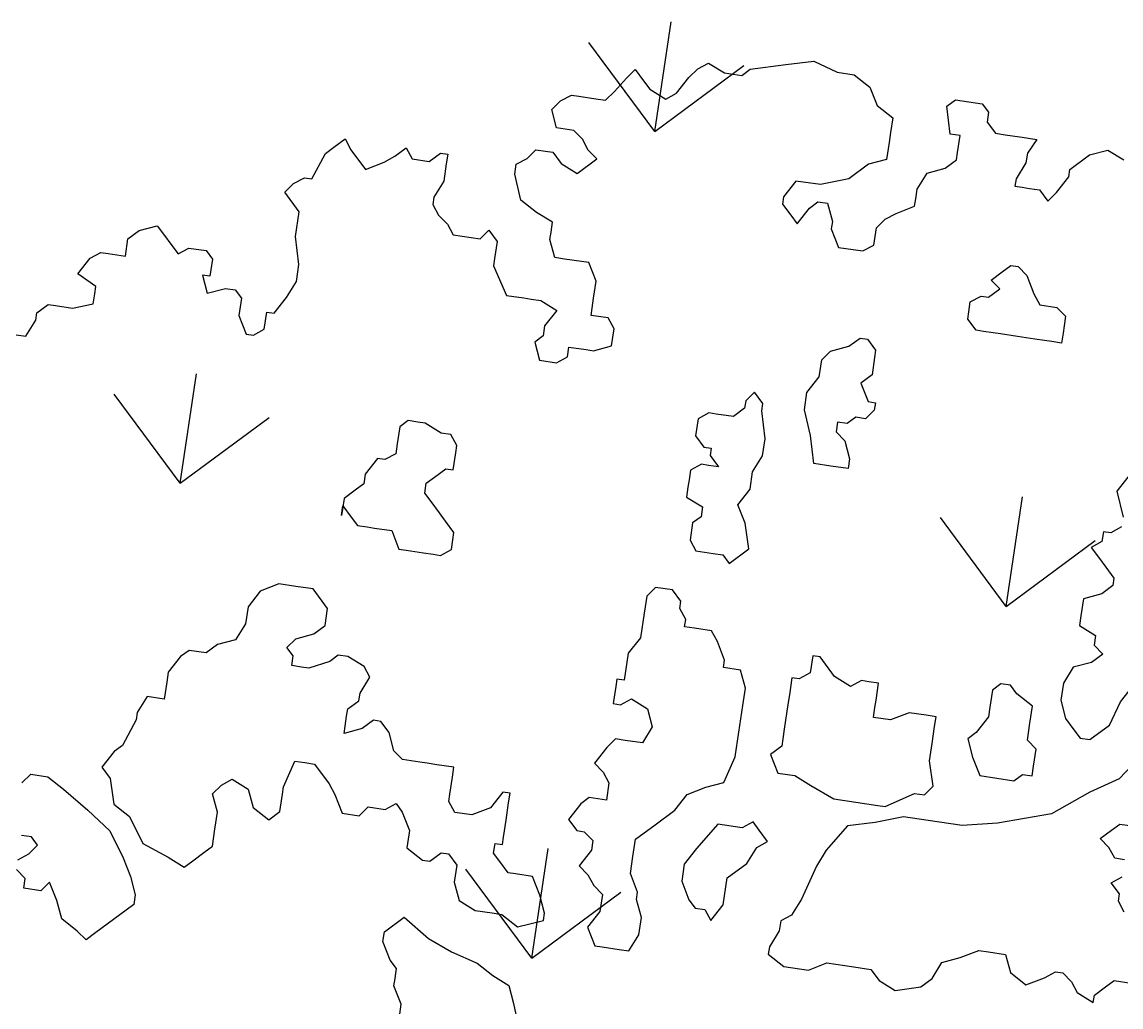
# Model space of a CAD drawing. Header units: millimetres. Extents: x 338 to 506, y 179 to 335.
# Drawn here: x 371.471 to 375.252, y 247.422 to 250.809 of the extents above; entities that cross this region are included whole.
import ezdxf

# ---------------------------------------------------------------- set-up
doc = ezdxf.new("R2010")
doc.units = ezdxf.units.MM
for name, color, linetype in [('ANDEN', 251, 'Continuous'), ('ARBOL-TOP', 3, 'Continuous'), ('MUROS', 32, 'Continuous')]:
    doc.layers.add(name, color=color, linetype=linetype)

# ---------------------------------------------------------------- blocks, each defined once
blk = doc.blocks.new('*X963')
at = {"color": 0}
for p, q in [((63.6497, 123.4541), (63.9191, 123.7235)), ((63.6497, 123.4541), (63.9191, 123.1847)), ((63.6497, 123.4541), (64.0307, 123.4541)), ((62.2128, 122.0172), (62.4822, 122.2867)), ((65.0865, 122.0172), (65.3559, 122.2867)), ((62.2128, 122.0172), (62.4822, 121.7478)), ((62.2128, 122.0172), (62.5938, 122.0172)), ((65.0865, 122.0172), (65.3559, 121.7478)), ((65.0865, 122.0172), (65.4675, 122.0172)), ((63.6497, 120.5804), (63.9191, 120.8498)), ((63.6497, 120.5804), (63.9191, 120.311)), ((63.6497, 120.5804), (64.0307, 120.5804))]:
    blk.add_line(p, q, dxfattribs=at)
blk = doc.blocks.new('ARBOLITO')
at = {"linetype": 'ByBlock'}
for points in [[(461.87851, 69.47893), (461.88682, 69.47893), (461.89306, 69.49347), (461.89306, 69.49971), (461.90137, 69.50802), (461.9076, 69.50802), (461.92215, 69.50802), (461.93877, 69.51425), (461.93877, 69.52256), (461.93877, 69.5288), (461.92215, 69.53711), (461.93046, 69.55165), (461.93877, 69.55789), (461.945, 69.55789), (461.95955, 69.55789), (461.95955, 69.57243), (461.96786, 69.58074), (461.98241, 69.58698), (461.98864, 69.58074), (461.99695, 69.57243), (462.00318, 69.5662), (462.0115, 69.57243), (462.02604, 69.57243), (462.03228, 69.5662), (462.03228, 69.55165), (462.02604, 69.55165), (462.03228, 69.53711), (462.04682, 69.54334), (462.05513, 69.54334), (462.06137, 69.53711), (462.06137, 69.52256), (462.06968, 69.50802), (462.07591, 69.50802), (462.08422, 69.51425), (462.08422, 69.5288), (462.09046, 69.5288), (462.09877, 69.54334), (462.105, 69.55789), (462.105, 69.5662), (462.105, 69.57243), (462.09877, 69.59529), (462.09877, 69.61607), (462.08422, 69.63061), (462.09046, 69.63893), (462.09877, 69.64516), (462.105, 69.64516), (462.11331, 69.66802), (462.11955, 69.67425), (462.12786, 69.68256), (462.13409, 69.67425), (462.14864, 69.6597), (462.16318, 69.66802), (462.17149, 69.67425), (462.17981, 69.68256), (462.18604, 69.67425), (462.20058, 69.67425), (462.2089, 69.68256), (462.21513, 69.68256), (462.21513, 69.67425), (462.21513, 69.6597), (462.2089, 69.64516), (462.2089, 69.63893), (462.21513, 69.63061), (462.22344, 69.62438), (462.22968, 69.61607), (462.25253, 69.61607), (462.25877, 69.62438), (462.26708, 69.61607), (462.26708, 69.60152), (462.26708, 69.59529), (462.28162, 69.57243), (462.29617, 69.57243), (462.3024, 69.57243), (462.31071, 69.57243), (462.32526, 69.5662), (462.31695, 69.55165), (462.31695, 69.54334), (462.31071, 69.53711), (462.31695, 69.52256), (462.33149, 69.52256), (462.3398, 69.5288), (462.3398, 69.53711), (462.35435, 69.53711), (462.36058, 69.53711), (462.37513, 69.54334), (462.37513, 69.55789), (462.36889, 69.5662), (462.35435, 69.5662), (462.35435, 69.57243), (462.35435, 69.58074), (462.35435, 69.59529), (462.34604, 69.60983), (462.3398, 69.60983), (462.32526, 69.60983), (462.31695, 69.60983), (462.31071, 69.62438), (462.31071, 69.63061), (462.31071, 69.63893), (462.29617, 69.64516), (462.28162, 69.65347), (462.27331, 69.67425), (462.27331, 69.68256), (462.28162, 69.68879), (462.28786, 69.69711), (462.3024, 69.69711), (462.31071, 69.68879), (462.32526, 69.68256), (462.3398, 69.69711), (462.33149, 69.70334), (462.32526, 69.71165), (462.31695, 69.71789), (462.3024, 69.71789), (462.29617, 69.73243), (462.3024, 69.74074), (462.31071, 69.74698), (462.31695, 69.74698), (462.33149, 69.74698), (462.3398, 69.74698), (462.34604, 69.75529), (462.35435, 69.76775), (462.36058, 69.77607), (462.36889, 69.76775), (462.37513, 69.76152), (462.38967, 69.75529), (462.39798, 69.76152), (462.4063, 69.77607), (462.41253, 69.78438), (462.42084, 69.79061), (462.43539, 69.78438), (462.44993, 69.78438), (462.45617, 69.79061), (462.48526, 69.79892), (462.50811, 69.80516), (462.52889, 69.79892), (462.54344, 69.79892), (462.55798, 69.79061), (462.56629, 69.77607), (462.58084, 69.76775), (462.58084, 69.75529), (462.58084, 69.74698), (462.58084, 69.73243), (462.56629, 69.7262), (462.55175, 69.71165), (462.52889, 69.70334), (462.51435, 69.70334), (462.50811, 69.70334), (462.4998, 69.68879), (462.4998, 69.68256), (462.50811, 69.67425), (462.51435, 69.66802), (462.52266, 69.68256), (462.52889, 69.68879), (462.5372, 69.68879), (462.54344, 69.67425), (462.54344, 69.66802), (462.55175, 69.65347), (462.55798, 69.65347), (462.57253, 69.65347), (462.58084, 69.6597), (462.58084, 69.67425), (462.58707, 69.68256), (462.59538, 69.68879), (462.60993, 69.69711), (462.60993, 69.70334), (462.60993, 69.71165), (462.61616, 69.7262), (462.63071, 69.73243), (462.63902, 69.74074), (462.63902, 69.74698), (462.63902, 69.76152), (462.63071, 69.76152), (462.62447, 69.78438), (462.63071, 69.79061), (462.65357, 69.79061), (462.6598, 69.78438), (462.6598, 69.77607), (462.66811, 69.76775), (462.67642, 69.76775), (462.69097, 69.76775), (462.70343, 69.76775), (462.6972, 69.75529), (462.6972, 69.74698), (462.69097, 69.73243), (462.69097, 69.7262), (462.6972, 69.7262), (462.70343, 69.7262), (462.71175, 69.7262), (462.72006, 69.71789), (462.72629, 69.7262), (462.7346, 69.74074), (462.7346, 69.74698), (462.74915, 69.76152), (462.76369, 69.76775), (462.77824, 69.76152)], [(461.87851, 69.47893), (461.88682, 69.47893), (461.89306, 69.49347), (461.89306, 69.49971), (461.90137, 69.50802), (461.9076, 69.50802), (461.92215, 69.50802), (461.93877, 69.51425), (461.93877, 69.52256), (461.93877, 69.5288), (461.92215, 69.53711), (461.93046, 69.55165), (461.93877, 69.55789), (461.945, 69.55789), (461.95955, 69.55789), (461.95955, 69.57243), (461.96786, 69.58074), (461.98241, 69.58698), (461.98864, 69.58074), (461.99695, 69.57243), (462.00318, 69.5662), (462.0115, 69.57243), (462.02604, 69.57243), (462.03228, 69.5662), (462.03228, 69.55165), (462.02604, 69.55165), (462.03228, 69.53711), (462.04682, 69.54334), (462.05513, 69.54334), (462.06137, 69.53711), (462.06137, 69.52256), (462.06968, 69.50802), (462.07591, 69.50802), (462.08422, 69.51425), (462.08422, 69.5288), (462.09046, 69.5288), (462.09877, 69.54334), (462.105, 69.55789), (462.105, 69.5662), (462.105, 69.57243), (462.09877, 69.59529), (462.09877, 69.61607), (462.08422, 69.63061), (462.09046, 69.63893), (462.09877, 69.64516), (462.105, 69.64516), (462.11331, 69.66802), (462.11955, 69.67425), (462.12786, 69.68256), (462.13409, 69.67425), (462.14864, 69.6597), (462.16318, 69.66802), (462.17149, 69.67425), (462.17981, 69.68256), (462.18604, 69.67425), (462.20058, 69.67425), (462.2089, 69.68256), (462.21513, 69.68256), (462.21513, 69.67425), (462.21513, 69.6597), (462.2089, 69.64516), (462.2089, 69.63893), (462.21513, 69.63061), (462.22344, 69.62438), (462.22968, 69.61607), (462.25253, 69.61607), (462.25877, 69.62438), (462.26708, 69.61607), (462.26708, 69.60152), (462.26708, 69.59529), (462.28162, 69.57243), (462.29617, 69.57243), (462.3024, 69.57243), (462.31071, 69.57243), (462.32526, 69.5662), (462.31695, 69.55165), (462.31695, 69.54334), (462.31071, 69.53711), (462.31695, 69.52256), (462.33149, 69.52256), (462.3398, 69.5288), (462.3398, 69.53711), (462.35435, 69.53711), (462.36058, 69.53711), (462.37513, 69.54334), (462.37513, 69.55789), (462.36889, 69.5662), (462.35435, 69.5662), (462.35435, 69.57243), (462.35435, 69.58074), (462.35435, 69.59529), (462.34604, 69.60983), (462.3398, 69.60983), (462.32526, 69.60983), (462.31695, 69.60983), (462.31071, 69.62438), (462.31071, 69.63061), (462.31071, 69.63893), (462.29617, 69.64516), (462.28162, 69.65347), (462.27331, 69.67425), (462.27331, 69.68256), (462.28162, 69.68879), (462.28786, 69.69711), (462.3024, 69.69711), (462.31071, 69.68879), (462.32526, 69.68256), (462.3398, 69.69711), (462.33149, 69.70334), (462.32526, 69.71165), (462.31695, 69.71789), (462.3024, 69.71789), (462.29617, 69.73243), (462.3024, 69.74074), (462.31071, 69.74698), (462.31695, 69.74698), (462.33149, 69.74698), (462.3398, 69.74698), (462.34604, 69.75529), (462.35435, 69.76775), (462.36058, 69.77607), (462.36889, 69.76775), (462.37513, 69.76152), (462.38967, 69.75529), (462.39798, 69.76152), (462.4063, 69.77607), (462.41253, 69.78438), (462.42084, 69.79061), (462.43539, 69.78438), (462.44993, 69.78438), (462.45617, 69.79061), (462.48526, 69.79892), (462.50811, 69.80516), (462.52889, 69.79892), (462.54344, 69.79892), (462.55798, 69.79061), (462.56629, 69.77607), (462.58084, 69.76775), (462.58084, 69.75529), (462.58084, 69.74698), (462.58084, 69.73243), (462.56629, 69.7262), (462.55175, 69.71165), (462.52889, 69.70334), (462.51435, 69.70334), (462.50811, 69.70334), (462.4998, 69.68879), (462.4998, 69.68256), (462.50811, 69.67425), (462.51435, 69.66802), (462.52266, 69.68256), (462.52889, 69.68879), (462.5372, 69.68879), (462.54344, 69.67425), (462.54344, 69.66802), (462.55175, 69.65347), (462.55798, 69.65347), (462.57253, 69.65347), (462.58084, 69.6597), (462.58084, 69.67425), (462.58707, 69.68256), (462.59538, 69.68879), (462.60993, 69.69711), (462.60993, 69.70334), (462.60993, 69.71165), (462.61616, 69.7262), (462.63071, 69.73243), (462.63902, 69.74074), (462.63902, 69.74698), (462.63902, 69.76152), (462.63071, 69.76152), (462.62447, 69.78438), (462.63071, 69.79061), (462.65357, 69.79061), (462.6598, 69.78438), (462.6598, 69.77607), (462.66811, 69.76775), (462.67642, 69.76775), (462.69097, 69.76775), (462.70343, 69.76775), (462.6972, 69.75529), (462.6972, 69.74698), (462.69097, 69.73243), (462.69097, 69.7262), (462.6972, 69.7262), (462.70343, 69.7262), (462.71175, 69.7262), (462.72006, 69.71789), (462.72629, 69.7262), (462.7346, 69.74074), (462.7346, 69.74698), (462.74915, 69.76152), (462.76369, 69.76775), (462.77824, 69.76152)], [(462.71175, 69.60152), (462.6972, 69.60152), (462.69097, 69.60152), (462.68266, 69.60152), (462.67642, 69.60152), (462.66811, 69.60983), (462.66811, 69.61607), (462.66811, 69.62438), (462.67642, 69.63061), (462.68266, 69.63061), (462.69097, 69.63893), (462.68266, 69.64516), (462.69097, 69.65347), (462.6972, 69.6597), (462.70343, 69.6597), (462.71175, 69.65347), (462.72006, 69.63893), (462.72629, 69.63061), (462.74084, 69.63061), (462.74915, 69.62438), (462.74915, 69.61607), (462.74915, 69.60983), (462.74915, 69.60152), (462.74084, 69.60152), (462.7346, 69.60152), (462.72629, 69.60152), (462.71175, 69.60152), (462.71175, 69.60152)], [(462.71175, 69.60152), (462.6972, 69.60152), (462.69097, 69.60152), (462.68266, 69.60152), (462.67642, 69.60152), (462.66811, 69.60983), (462.66811, 69.61607), (462.66811, 69.62438), (462.67642, 69.63061), (462.68266, 69.63061), (462.69097, 69.63893), (462.68266, 69.64516), (462.69097, 69.65347), (462.6972, 69.6597), (462.70343, 69.6597), (462.71175, 69.65347), (462.72006, 69.63893), (462.72629, 69.63061), (462.74084, 69.63061), (462.74915, 69.62438), (462.74915, 69.61607), (462.74915, 69.60983), (462.74915, 69.60152), (462.74084, 69.60152), (462.7346, 69.60152), (462.72629, 69.60152), (462.71175, 69.60152)], [(462.57253, 69.50802), (462.57253, 69.49971), (462.58084, 69.49347), (462.58707, 69.47893), (462.58707, 69.47062), (462.57253, 69.47062), (462.55798, 69.47062), (462.55175, 69.49347), (462.54344, 69.51425), (462.54344, 69.5288), (462.55175, 69.54334), (462.55175, 69.55789), (462.55798, 69.5662), (462.57253, 69.57243), (462.58084, 69.58074), (462.58707, 69.58074), (462.59538, 69.57243), (462.59538, 69.5662), (462.59538, 69.55165), (462.58707, 69.54334), (462.59538, 69.5288), (462.60162, 69.5288), (462.60162, 69.52256), (462.59538, 69.51425), (462.58707, 69.51425), (462.58084, 69.50802), (462.57253, 69.50802), (462.57253, 69.50802)], [(462.57253, 69.50802), (462.57253, 69.49971), (462.58084, 69.49347), (462.58707, 69.47893), (462.58707, 69.47062), (462.57253, 69.47062), (462.55798, 69.47062), (462.55175, 69.49347), (462.54344, 69.51425), (462.54344, 69.5288), (462.55175, 69.54334), (462.55175, 69.55789), (462.55798, 69.5662), (462.57253, 69.57243), (462.58084, 69.58074), (462.58707, 69.58074), (462.59538, 69.57243), (462.59538, 69.5662), (462.59538, 69.55165), (462.58707, 69.54334), (462.59538, 69.5288), (462.60162, 69.5288), (462.60162, 69.52256), (462.59538, 69.51425), (462.58707, 69.51425), (462.58084, 69.50802), (462.57253, 69.50802)], [(462.51435, 69.39166), (462.50811, 69.41244), (462.4998, 69.42698), (462.50811, 69.44153), (462.50811, 69.45607), (462.51435, 69.47062), (462.51435, 69.48516), (462.50811, 69.50802), (462.50811, 69.51425), (462.4998, 69.52256), (462.49357, 69.51425), (462.49357, 69.50802), (462.48526, 69.49971), (462.47071, 69.49971), (462.46448, 69.49971), (462.45617, 69.49347), (462.45617, 69.47893), (462.46448, 69.47062), (462.47071, 69.47062), (462.47071, 69.46438), (462.47902, 69.45607), (462.47071, 69.45607), (462.46448, 69.45607), (462.45617, 69.44984), (462.45617, 69.44153), (462.45617, 69.43529), (462.45617, 69.42698), (462.47071, 69.42075), (462.47071, 69.41244), (462.46448, 69.4062), (462.46448, 69.39166), (462.47071, 69.38334), (462.48526, 69.38334), (462.49357, 69.38334), (462.4998, 69.37711), (462.51435, 69.39166), (462.51435, 69.39166)], [(462.51435, 69.39166), (462.50811, 69.41244), (462.4998, 69.42698), (462.50811, 69.44153), (462.50811, 69.45607), (462.51435, 69.47062), (462.51435, 69.48516), (462.50811, 69.50802), (462.50811, 69.51425), (462.4998, 69.52256), (462.49357, 69.51425), (462.49357, 69.50802), (462.48526, 69.49971), (462.47071, 69.49971), (462.46448, 69.49971), (462.45617, 69.49347), (462.45617, 69.47893), (462.46448, 69.47062), (462.47071, 69.47062), (462.47071, 69.46438), (462.47902, 69.45607), (462.47071, 69.45607), (462.46448, 69.45607), (462.45617, 69.44984), (462.45617, 69.44153), (462.45617, 69.43529), (462.45617, 69.42698), (462.47071, 69.42075), (462.47071, 69.41244), (462.46448, 69.4062), (462.46448, 69.39166), (462.47071, 69.38334), (462.48526, 69.38334), (462.49357, 69.38334), (462.4998, 69.37711), (462.51435, 69.39166)], [(462.82187, 69.27529), (462.83642, 69.28984), (462.84265, 69.31062), (462.85097, 69.32516)], [(462.82187, 69.49971), (462.81356, 69.48516), (462.82187, 69.46438)], [(462.82187, 69.45607), (462.81356, 69.44984), (462.80733, 69.44984), (462.80733, 69.44153), (462.79902, 69.43529), (462.80733, 69.42698), (462.81356, 69.42075), (462.82187, 69.41244), (462.82187, 69.4062), (462.81356, 69.39789), (462.79902, 69.39166), (462.79902, 69.37711), (462.79902, 69.3688), (462.81356, 69.36257), (462.81356, 69.35425), (462.82187, 69.34802), (462.81356, 69.33971), (462.79902, 69.33348), (462.79278, 69.31893), (462.79278, 69.30438), (462.79902, 69.28984), (462.80733, 69.28153), (462.81356, 69.27529), (462.82187, 69.27529), (462.82187, 69.27529)], [(462.82187, 69.27529), (462.83642, 69.28984), (462.84265, 69.31062), (462.85097, 69.32516)], [(462.82187, 69.49971), (462.81356, 69.48516), (462.82187, 69.46438)], [(462.82187, 69.45607), (462.81356, 69.44984), (462.80733, 69.44984), (462.80733, 69.44153), (462.79902, 69.43529), (462.80733, 69.42698), (462.81356, 69.42075), (462.82187, 69.41244), (462.82187, 69.4062), (462.81356, 69.39789), (462.79902, 69.39166), (462.79902, 69.37711), (462.79902, 69.3688), (462.81356, 69.36257), (462.81356, 69.35425), (462.82187, 69.34802), (462.81356, 69.33971), (462.79902, 69.33348), (462.79278, 69.31893), (462.79278, 69.30438), (462.79902, 69.28984), (462.80733, 69.28153), (462.81356, 69.27529), (462.82187, 69.27529)], [(462.17149, 69.37711), (462.17981, 69.3688), (462.18604, 69.36257), (462.19435, 69.36257), (462.20058, 69.36257), (462.21513, 69.36257), (462.22344, 69.34802), (462.22968, 69.34802), (462.24422, 69.34802), (462.25253, 69.34802), (462.25877, 69.34802), (462.26708, 69.35425), (462.26708, 69.36257), (462.26708, 69.3688), (462.25877, 69.37711), (462.25253, 69.38334), (462.24422, 69.39166), (462.23799, 69.39789), (462.23799, 69.4062), (462.24422, 69.41244), (462.25253, 69.42075), (462.25877, 69.42075), (462.25877, 69.43529), (462.25877, 69.44153), (462.25253, 69.44984), (462.24422, 69.44984), (462.22968, 69.45607), (462.22344, 69.45607), (462.21513, 69.45607), (462.2089, 69.44984), (462.2089, 69.43529), (462.2089, 69.42698), (462.20058, 69.42075), (462.19435, 69.42075), (462.18604, 69.4062), (462.18604, 69.39789), (462.17981, 69.39166), (462.17149, 69.38334), (462.17149, 69.3688), (462.17149, 69.37711), (462.17149, 69.37711)], [(462.17149, 69.37711), (462.17981, 69.3688), (462.18604, 69.36257), (462.19435, 69.36257), (462.20058, 69.36257), (462.21513, 69.36257), (462.22344, 69.34802), (462.22968, 69.34802), (462.24422, 69.34802), (462.25253, 69.34802), (462.25877, 69.34802), (462.26708, 69.35425), (462.26708, 69.36257), (462.26708, 69.3688), (462.25877, 69.37711), (462.25253, 69.38334), (462.24422, 69.39166), (462.23799, 69.39789), (462.23799, 69.4062), (462.24422, 69.41244), (462.25253, 69.42075), (462.25877, 69.42075), (462.25877, 69.43529), (462.25877, 69.44153), (462.25253, 69.44984), (462.24422, 69.44984), (462.22968, 69.45607), (462.22344, 69.45607), (462.21513, 69.45607), (462.2089, 69.44984), (462.2089, 69.43529), (462.2089, 69.42698), (462.20058, 69.42075), (462.19435, 69.42075), (462.18604, 69.4062), (462.18604, 69.39789), (462.17981, 69.39166), (462.17149, 69.38334), (462.17149, 69.3688), (462.17149, 69.37711)], [(462.58084, 69.05712), (462.59538, 69.0488), (462.61616, 69.0488), (462.63071, 69.05712), (462.65357, 69.05712), (462.66811, 69.05712), (462.67642, 69.0488), (462.69097, 69.04257), (462.71175, 69.0488), (462.72006, 69.05712), (462.72629, 69.07166), (462.74084, 69.07789), (462.75538, 69.08621), (462.76369, 69.08621), (462.77824, 69.08621), (462.78447, 69.07166), (462.79902, 69.06335), (462.81356, 69.07166), (462.82187, 69.07789), (462.82811, 69.07789), (462.83642, 69.07166), (462.84265, 69.06335), (462.8572, 69.05712), (462.8572, 69.06335), (462.86551, 69.07166), (462.87174, 69.07789), (462.88629, 69.07789)], [(462.87174, 69.13608), (462.86551, 69.14439), (462.86551, 69.15062), (462.8572, 69.15893), (462.86551, 69.16517)], [(462.86551, 69.17971), (462.8572, 69.17971), (462.85097, 69.18802), (462.84265, 69.19426), (462.85097, 69.20257), (462.8572, 69.2088), (462.87174, 69.2088)], [(462.86551, 69.26698), (462.85097, 69.2462), (462.82811, 69.23166), (462.79902, 69.2088), (462.75538, 69.19426), (462.72629, 69.18802), (462.6972, 69.18802), (462.67642, 69.18802), (462.65357, 69.17971), (462.63071, 69.17348), (462.61616, 69.15062), (462.60993, 69.13608), (462.60162, 69.10698), (462.59538, 69.09244), (462.58707, 69.08621), (462.58707, 69.07789), (462.58084, 69.06335), (462.58084, 69.05712), (462.58084, 69.05712)], [(462.58084, 69.05712), (462.59538, 69.0488), (462.61616, 69.0488), (462.63071, 69.05712), (462.65357, 69.05712), (462.66811, 69.05712), (462.67642, 69.0488), (462.69097, 69.04257), (462.71175, 69.0488), (462.72006, 69.05712), (462.72629, 69.07166), (462.74084, 69.07789), (462.75538, 69.08621), (462.76369, 69.08621), (462.77824, 69.08621), (462.78447, 69.07166), (462.79902, 69.06335), (462.81356, 69.07166), (462.82187, 69.07789), (462.82811, 69.07789), (462.83642, 69.07166), (462.84265, 69.06335), (462.8572, 69.05712), (462.8572, 69.06335), (462.86551, 69.07166), (462.87174, 69.07789), (462.88629, 69.07789)], [(462.87174, 69.13608), (462.86551, 69.14439), (462.86551, 69.15062), (462.8572, 69.15893), (462.86551, 69.16517)], [(462.86551, 69.17971), (462.8572, 69.17971), (462.85097, 69.18802), (462.84265, 69.19426), (462.85097, 69.20257), (462.8572, 69.2088), (462.87174, 69.2088)], [(462.86551, 69.26698), (462.85097, 69.2462), (462.82811, 69.23166), (462.79902, 69.2088), (462.75538, 69.19426), (462.72629, 69.18802), (462.6972, 69.18802), (462.67642, 69.18802), (462.65357, 69.17971), (462.63071, 69.17348), (462.61616, 69.15062), (462.60993, 69.13608), (462.60162, 69.10698), (462.59538, 69.09244), (462.58707, 69.08621), (462.58707, 69.07789), (462.58084, 69.06335), (462.58084, 69.05712)], [(462.46448, 69.09244), (462.45617, 69.10698), (462.45617, 69.12153), (462.45617, 69.13608), (462.47071, 69.15062), (462.48526, 69.16517), (462.49357, 69.17971), (462.50811, 69.18802), (462.52266, 69.19426), (462.52889, 69.21711), (462.52889, 69.23789), (462.52889, 69.26075), (462.52889, 69.27529), (462.52266, 69.28984), (462.50811, 69.28984), (462.50811, 69.29607), (462.4998, 69.31062), (462.49357, 69.31893), (462.47902, 69.31893), (462.47071, 69.31893), (462.47071, 69.32516), (462.46448, 69.33348), (462.46448, 69.33971), (462.45617, 69.34802), (462.44162, 69.34802), (462.43539, 69.33971), (462.43539, 69.32516), (462.43539, 69.30438), (462.42708, 69.28984), (462.42708, 69.26698), (462.42084, 69.26698), (462.42084, 69.26075), (462.42084, 69.2462), (462.42708, 69.2462), (462.43539, 69.25244), (462.44993, 69.2462), (462.45617, 69.23166), (462.44993, 69.21711), (462.43539, 69.21711), (462.42708, 69.21711), (462.42084, 69.2088), (462.41253, 69.19426), (462.42084, 69.18802), (462.42708, 69.17971), (462.42708, 69.16517), (462.41253, 69.16517), (462.4063, 69.15893), (462.39798, 69.14439), (462.4063, 69.13608), (462.41253, 69.13608), (462.42084, 69.12984), (462.42084, 69.12153), (462.41253, 69.10698), (462.42084, 69.10075), (462.42708, 69.09244), (462.43539, 69.08621), (462.43539, 69.07166), (462.42708, 69.05712), (462.43539, 69.04257), (462.44162, 69.04257), (462.45617, 69.04257), (462.46448, 69.04257), (462.47071, 69.05712), (462.47071, 69.07166), (462.46448, 69.08621), (462.46448, 69.09244), (462.46448, 69.09244)], [(462.46448, 69.09244), (462.45617, 69.10698), (462.45617, 69.12153), (462.45617, 69.13608), (462.47071, 69.15062), (462.48526, 69.16517), (462.49357, 69.17971), (462.50811, 69.18802), (462.52266, 69.19426), (462.52889, 69.21711), (462.52889, 69.23789), (462.52889, 69.26075), (462.52889, 69.27529), (462.52266, 69.28984), (462.50811, 69.28984), (462.50811, 69.29607), (462.4998, 69.31062), (462.49357, 69.31893), (462.47902, 69.31893), (462.47071, 69.31893), (462.47071, 69.32516), (462.46448, 69.33348), (462.46448, 69.33971), (462.45617, 69.34802), (462.44162, 69.34802), (462.43539, 69.33971), (462.43539, 69.32516), (462.43539, 69.30438), (462.42708, 69.28984), (462.42708, 69.26698), (462.42084, 69.26698), (462.42084, 69.26075), (462.42084, 69.2462), (462.42708, 69.2462), (462.43539, 69.25244), (462.44993, 69.2462), (462.45617, 69.23166), (462.44993, 69.21711), (462.43539, 69.21711), (462.42708, 69.21711), (462.42084, 69.2088), (462.41253, 69.19426), (462.42084, 69.18802), (462.42708, 69.17971), (462.42708, 69.16517), (462.41253, 69.16517), (462.4063, 69.15893), (462.39798, 69.14439), (462.4063, 69.13608), (462.41253, 69.13608), (462.42084, 69.12984), (462.42084, 69.12153), (462.41253, 69.10698), (462.42084, 69.10075), (462.42708, 69.09244), (462.43539, 69.08621), (462.43539, 69.07166), (462.42708, 69.05712), (462.43539, 69.04257), (462.44162, 69.04257), (462.45617, 69.04257), (462.46448, 69.04257), (462.47071, 69.05712), (462.47071, 69.07166), (462.46448, 69.08621), (462.46448, 69.09244)], [(462.6972, 69.21711), (462.69097, 69.23789), (462.69097, 69.25244), (462.69097, 69.26698), (462.69097, 69.27529), (462.68266, 69.27529), (462.66811, 69.27529), (462.65357, 69.26698), (462.63902, 69.26698), (462.63902, 69.27529), (462.63902, 69.28153), (462.63902, 69.29607), (462.63071, 69.29607), (462.62447, 69.29607), (462.61616, 69.28984), (462.60162, 69.29607), (462.58707, 69.31062), (462.58084, 69.31062), (462.58084, 69.29607), (462.57253, 69.28984), (462.56629, 69.28984), (462.56629, 69.27529), (462.56629, 69.26698), (462.56629, 69.2462), (462.56629, 69.23789), (462.56629, 69.23166), (462.55798, 69.22335), (462.56629, 69.2088), (462.58084, 69.2088), (462.59538, 69.20257), (462.61616, 69.19426), (462.65357, 69.19426), (462.6598, 69.19426), (462.68266, 69.2088), (462.69097, 69.2088), (462.6972, 69.21711), (462.6972, 69.21711)], [(462.6972, 69.21711), (462.69097, 69.23789), (462.69097, 69.25244), (462.69097, 69.26698), (462.69097, 69.27529), (462.68266, 69.27529), (462.66811, 69.27529), (462.65357, 69.26698), (462.63902, 69.26698), (462.63902, 69.27529), (462.63902, 69.28153), (462.63902, 69.29607), (462.63071, 69.29607), (462.62447, 69.29607), (462.61616, 69.28984), (462.60162, 69.29607), (462.58707, 69.31062), (462.58084, 69.31062), (462.58084, 69.29607), (462.57253, 69.28984), (462.56629, 69.28984), (462.56629, 69.27529), (462.56629, 69.26698), (462.56629, 69.2462), (462.56629, 69.23789), (462.56629, 69.23166), (462.55798, 69.22335), (462.56629, 69.2088), (462.58084, 69.2088), (462.59538, 69.20257), (462.61616, 69.19426), (462.65357, 69.19426), (462.6598, 69.19426), (462.68266, 69.2088), (462.69097, 69.2088), (462.6972, 69.21711)], [(462.77824, 69.2462), (462.77824, 69.26075), (462.76993, 69.26698), (462.76993, 69.28153), (462.76993, 69.29607), (462.75538, 69.30438), (462.74915, 69.31062), (462.74084, 69.31062), (462.7346, 69.30438), (462.7346, 69.28984), (462.7346, 69.28153), (462.72629, 69.26698), (462.72006, 69.26075), (462.72629, 69.2462), (462.7346, 69.23166), (462.74915, 69.23166), (462.76369, 69.23166), (462.76993, 69.23789), (462.77824, 69.23789), (462.77824, 69.2462), (462.77824, 69.2462)], [(462.77824, 69.2462), (462.77824, 69.26075), (462.76993, 69.26698), (462.76993, 69.28153), (462.76993, 69.29607), (462.75538, 69.30438), (462.74915, 69.31062), (462.74084, 69.31062), (462.7346, 69.30438), (462.7346, 69.28984), (462.7346, 69.28153), (462.72629, 69.26698), (462.72006, 69.26075), (462.72629, 69.2462), (462.7346, 69.23166), (462.74915, 69.23166), (462.76369, 69.23166), (462.76993, 69.23789), (462.77824, 69.23789), (462.77824, 69.2462)], [(462.38967, 69.05712), (462.38967, 69.06335), (462.38344, 69.07789), (462.37513, 69.09244), (462.36058, 69.09244), (462.35435, 69.09244), (462.34604, 69.10075), (462.3398, 69.10698), (462.3398, 69.1153), (462.34604, 69.1153), (462.34604, 69.12153), (462.34604, 69.13608), (462.34604, 69.15062), (462.34604, 69.15893), (462.3398, 69.15893), (462.33149, 69.14439), (462.31695, 69.13608), (462.3024, 69.13608), (462.29617, 69.14439), (462.29617, 69.15062), (462.29617, 69.16517), (462.29617, 69.17348), (462.28162, 69.17348), (462.27331, 69.17348), (462.26708, 69.17348), (462.25253, 69.17348), (462.24422, 69.17971), (462.23799, 69.19426), (462.22968, 69.20257), (462.22344, 69.20257), (462.21513, 69.19426), (462.20058, 69.18802), (462.20058, 69.19426), (462.20058, 69.20257), (462.20058, 69.2088), (462.2089, 69.21711), (462.2089, 69.22335), (462.21513, 69.23789), (462.2089, 69.2462), (462.19435, 69.25244), (462.18604, 69.25244), (462.17981, 69.2462), (462.16318, 69.23789), (462.15695, 69.23789), (462.14864, 69.23789), (462.14864, 69.2462), (462.1424, 69.25244), (462.14864, 69.26075), (462.16318, 69.26698), (462.17149, 69.27529), (462.17149, 69.28984), (462.15695, 69.30438), (462.1424, 69.30438), (462.12786, 69.30438), (462.11331, 69.29607), (462.105, 69.28153), (462.105, 69.26698), (462.09877, 69.25244), (462.08422, 69.2462), (462.07591, 69.23789), (462.06137, 69.23789), (462.05513, 69.23166), (462.04682, 69.21711), (462.04682, 69.2088), (462.04682, 69.19426), (462.03228, 69.19426), (462.02604, 69.17971), (462.02604, 69.17348), (462.01773, 69.15062), (462.0115, 69.14439), (462.00318, 69.12984), (462.0115, 69.12153), (462.01773, 69.10075), (462.03228, 69.09244), (462.04682, 69.07166), (462.06968, 69.06335), (462.08422, 69.05712), (462.09046, 69.06335), (462.09877, 69.07166), (462.105, 69.07789), (462.105, 69.09244), (462.105, 69.10698), (462.09877, 69.12153), (462.105, 69.12984), (462.11331, 69.13608), (462.12786, 69.12984), (462.13409, 69.1153), (462.14864, 69.10698), (462.15695, 69.1153), (462.15695, 69.12984), (462.15695, 69.13608), (462.16318, 69.15893), (462.17149, 69.15893), (462.17981, 69.15893), (462.19435, 69.14439), (462.20058, 69.13608), (462.2089, 69.12153), (462.22344, 69.12153), (462.22968, 69.12984), (462.24422, 69.12984), (462.25253, 69.13608), (462.25877, 69.12984), (462.26708, 69.1153), (462.26708, 69.10075), (462.28162, 69.09244), (462.28786, 69.09244), (462.29617, 69.10075), (462.3024, 69.10075), (462.31071, 69.09244), (462.31071, 69.07789), (462.31695, 69.06335), (462.33149, 69.05712), (462.34604, 69.05712), (462.35435, 69.05712), (462.36889, 69.0488), (462.38967, 69.05712), (462.38967, 69.05712)], [(462.38967, 69.05712), (462.38967, 69.06335), (462.38344, 69.07789), (462.37513, 69.09244), (462.36058, 69.09244), (462.35435, 69.09244), (462.34604, 69.10075), (462.3398, 69.10698), (462.3398, 69.1153), (462.34604, 69.1153), (462.34604, 69.12153), (462.34604, 69.13608), (462.34604, 69.15062), (462.34604, 69.15893), (462.3398, 69.15893), (462.33149, 69.14439), (462.31695, 69.13608), (462.3024, 69.13608), (462.29617, 69.14439), (462.29617, 69.15062), (462.29617, 69.16517), (462.29617, 69.17348), (462.28162, 69.17348), (462.27331, 69.17348), (462.26708, 69.17348), (462.25253, 69.17348), (462.24422, 69.17971), (462.23799, 69.19426), (462.22968, 69.20257), (462.22344, 69.20257), (462.21513, 69.19426), (462.20058, 69.18802), (462.20058, 69.19426), (462.20058, 69.20257), (462.20058, 69.2088), (462.2089, 69.21711), (462.2089, 69.22335), (462.21513, 69.23789), (462.2089, 69.2462), (462.19435, 69.25244), (462.18604, 69.25244), (462.17981, 69.2462), (462.16318, 69.23789), (462.15695, 69.23789), (462.14864, 69.23789), (462.14864, 69.2462), (462.1424, 69.25244), (462.14864, 69.26075), (462.16318, 69.26698), (462.17149, 69.27529), (462.17149, 69.28984), (462.15695, 69.30438), (462.1424, 69.30438), (462.12786, 69.30438), (462.11331, 69.29607), (462.105, 69.28153), (462.105, 69.26698), (462.09877, 69.25244), (462.08422, 69.2462), (462.07591, 69.23789), (462.06137, 69.23789), (462.05513, 69.23166), (462.04682, 69.21711), (462.04682, 69.2088), (462.04682, 69.19426), (462.03228, 69.19426), (462.02604, 69.17971), (462.02604, 69.17348), (462.01773, 69.15062), (462.0115, 69.14439), (462.00318, 69.12984), (462.0115, 69.12153), (462.01773, 69.10075), (462.03228, 69.09244), (462.04682, 69.07166), (462.06968, 69.06335), (462.08422, 69.05712), (462.09046, 69.06335), (462.09877, 69.07166), (462.105, 69.07789), (462.105, 69.09244), (462.105, 69.10698), (462.09877, 69.12153), (462.105, 69.12984), (462.11331, 69.13608), (462.12786, 69.12984), (462.13409, 69.1153), (462.14864, 69.10698), (462.15695, 69.1153), (462.15695, 69.12984), (462.15695, 69.13608), (462.16318, 69.15893), (462.17149, 69.15893), (462.17981, 69.15893), (462.19435, 69.14439), (462.20058, 69.13608), (462.2089, 69.12153), (462.22344, 69.12153), (462.22968, 69.12984), (462.24422, 69.12984), (462.25253, 69.13608), (462.25877, 69.12984), (462.26708, 69.1153), (462.26708, 69.10075), (462.28162, 69.09244), (462.28786, 69.09244), (462.29617, 69.10075), (462.3024, 69.10075), (462.31071, 69.09244), (462.31071, 69.07789), (462.31695, 69.06335), (462.33149, 69.05712), (462.34604, 69.05712), (462.35435, 69.05712), (462.36889, 69.0488), (462.38967, 69.05712)], [(462.52889, 69.07789), (462.5372, 69.09244), (462.5372, 69.1153), (462.55175, 69.12984), (462.55798, 69.14439), (462.56629, 69.15062), (462.55798, 69.15893), (462.55175, 69.16517), (462.54344, 69.15893), (462.52266, 69.15893), (462.50811, 69.13608), (462.4998, 69.12153), (462.4998, 69.10698), (462.50811, 69.09244), (462.51435, 69.08621), (462.52266, 69.08621), (462.52889, 69.07789), (462.52889, 69.07789)], [(462.52889, 69.07789), (462.5372, 69.09244), (462.5372, 69.1153), (462.55175, 69.12984), (462.55798, 69.14439), (462.56629, 69.15062), (462.55798, 69.15893), (462.55175, 69.16517), (462.54344, 69.15893), (462.52266, 69.15893), (462.50811, 69.13608), (462.4998, 69.12153), (462.4998, 69.10698), (462.50811, 69.09244), (462.51435, 69.08621), (462.52266, 69.08621), (462.52889, 69.07789)], [(462.01773, 68.99062), (462.0115, 68.98439), (462.00318, 68.99062), (461.98864, 68.99893), (461.98241, 69.01348), (461.97409, 69.02802), (461.96786, 69.01971), (461.95332, 69.01971), (461.95332, 69.02802), (461.945, 69.03426)], [(461.945, 69.04257), (461.95332, 69.0488), (461.95955, 69.05712), (461.95332, 69.06335), (461.945, 69.06335)], [(461.93877, 69.10698), (461.945, 69.1153), (461.95955, 69.1153), (461.97409, 69.10698), (461.99695, 69.09244), (462.01773, 69.07789), (462.03228, 69.05712), (462.04059, 69.04257), (462.04682, 69.02802), (462.04682, 69.01971), (462.01773, 68.99062), (462.01773, 68.99062)], [(462.01773, 68.99062), (462.0115, 68.98439), (462.00318, 68.99062), (461.98864, 68.99893), (461.98241, 69.01348), (461.97409, 69.02802), (461.96786, 69.01971), (461.95332, 69.01971), (461.95332, 69.02802), (461.945, 69.03426)], [(461.945, 69.04257), (461.95332, 69.0488), (461.95955, 69.05712), (461.95332, 69.06335), (461.945, 69.06335)], [(461.93877, 69.10698), (461.945, 69.1153), (461.95955, 69.1153), (461.97409, 69.10698), (461.99695, 69.09244), (462.01773, 69.07789), (462.03228, 69.05712), (462.04059, 69.04257), (462.04682, 69.02802), (462.04682, 69.01971), (462.01773, 68.99062)], [(462.28162, 68.96153), (462.28162, 68.96984), (462.27331, 68.98439), (462.27331, 68.99062), (462.27331, 68.99893), (462.26708, 69.00517), (462.25877, 69.01971), (462.25877, 69.02802), (462.27331, 69.04257), (462.29617, 69.02802), (462.31695, 69.01971), (462.3398, 69.01348), (462.35435, 69.00517), (462.36889, 68.99893), (462.37513, 68.98439), (462.38344, 68.96153)], [(462.28162, 68.96153), (462.28162, 68.96984), (462.27331, 68.98439), (462.27331, 68.99062), (462.27331, 68.99893), (462.26708, 69.00517), (462.25877, 69.01971), (462.25877, 69.02802), (462.27331, 69.04257), (462.29617, 69.02802), (462.31695, 69.01971), (462.3398, 69.01348), (462.35435, 69.00517), (462.36889, 68.99893), (462.37513, 68.98439), (462.38344, 68.96153)]]:
    blk.add_lwpolyline(points, dxfattribs=at)
blk = doc.blocks.new('A$C7152A42C')
at = {"layer": 'ANDEN', "color": 251, "linetype": 'Continuous'}
blk.add_blockref('*X963', (0, 0), dxfattribs=at)
at = {"layer": 'ARBOL-TOP', "color": 3, "linetype": 'ByBlock', "xscale": 4.090679926752369, "yscale": 4.090679926752369, "zscale": 4.090679926752369, "rotation": 270}
blk.add_blockref('ARBOLITO', (-220.14418, 2013.48433), dxfattribs=at)

msp = doc.modelspace()

# ---------------------------------------------------------------- block references
at = {"layer": 'MUROS', "color": 32, "rotation": 81.53046525965426}
msp.add_blockref('A$C7152A42C', (484.7482, 168.0844), dxfattribs=at)

doc.saveas('drawing.dxf')
